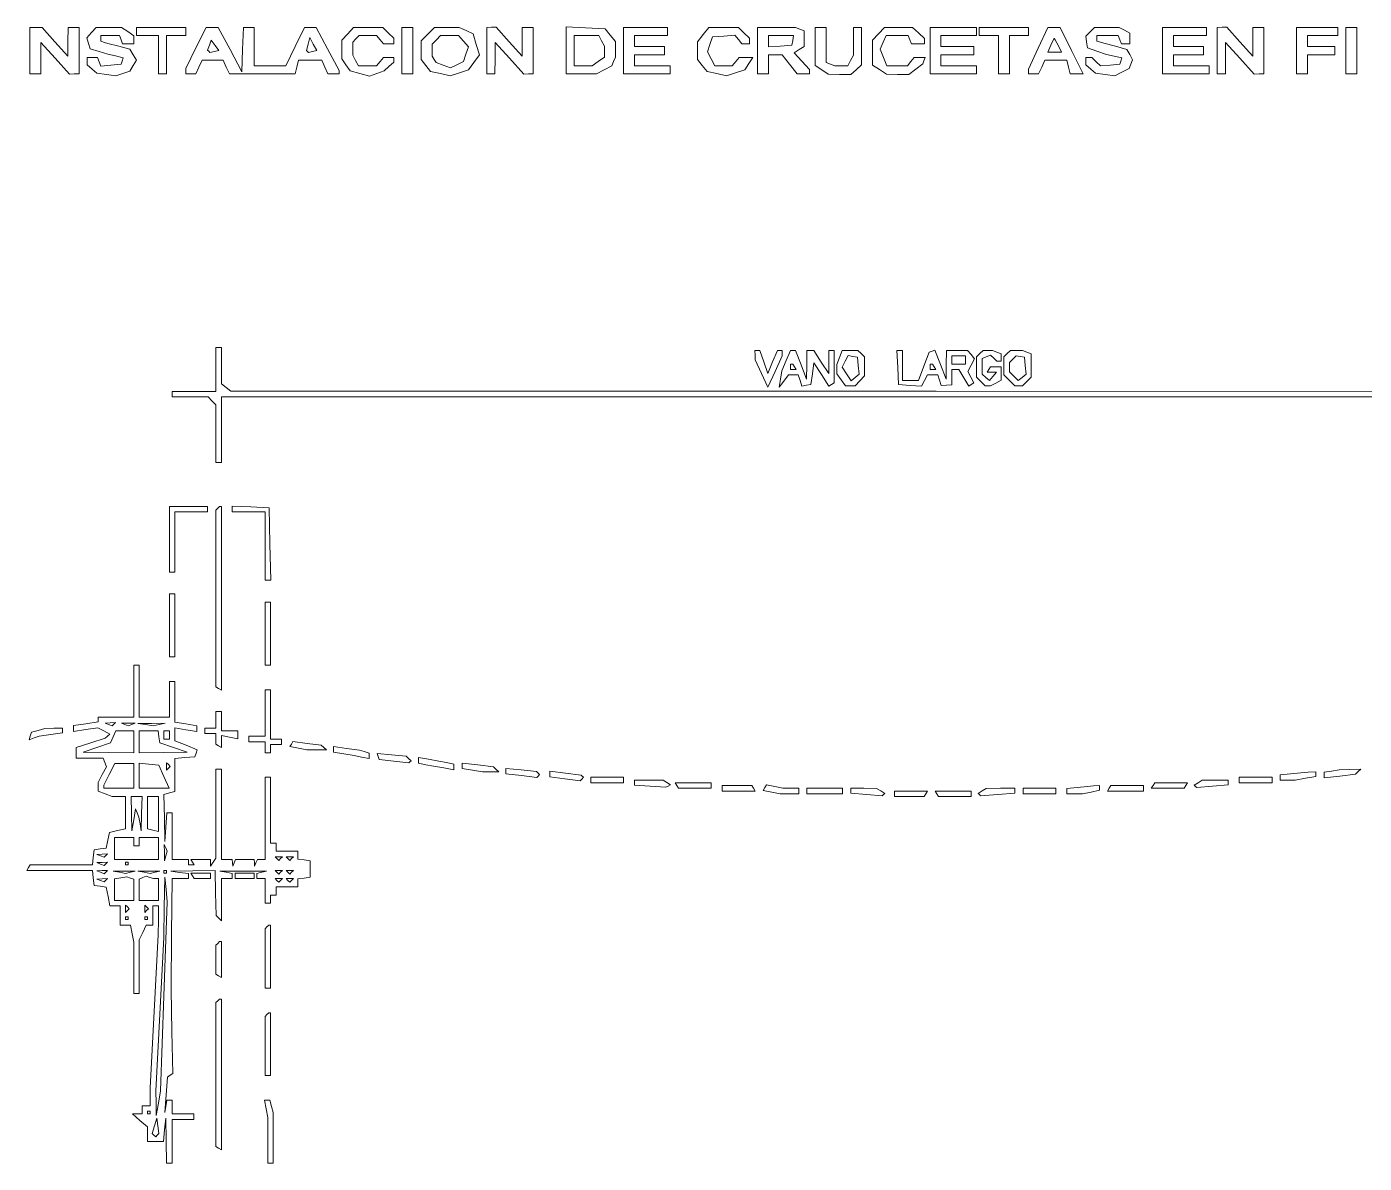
# Paper-space layout 'AN-18-DGE-073-A' of a CAD drawing. Header units: metres, sheet in millimetres. Extents: x 12 to 193, y 4 to 291.
# Drawn here: x 76.7 to 138.5, y 89 to 141.5 of the extents above; entities that cross this region are included whole.
import ezdxf

# ---------------------------------------------------------------- set-up
doc = ezdxf.new("R2010")
doc.units = ezdxf.units.M
doc.layers.add('DGE_CONTORNOS', color=7, linetype='Continuous', lineweight=0)
doc.layers.add('DGE_DATOS', color=7, linetype='Continuous', lineweight=0)

# ---------------------------------------------------------------- blocks, each defined once
blk = doc.blocks.new('LP_REF_DGE_MT_073_A')
at = {"layer": 'DGE_CONTORNOS'}
for points in [[(76.819, 140.423), (76.819, 139.348), (77.072, 139.348), (77.325, 139.348), (77.328, 140.075), (77.331, 140.802), (77.992, 140.072), (78.653, 139.341), (78.874, 139.344), (79.096, 139.348), (79.096, 140.423), (79.096, 141.498), (78.843, 141.498), (78.59, 141.498), (78.584, 140.834), (78.579, 140.17), (77.983, 140.834), (77.388, 141.498), (77.104, 141.498), (76.819, 141.498)], [(79.673, 141.254), (79.452, 141.01), (79.533, 140.756), (79.614, 140.502), (80.019, 140.379), (80.424, 140.256), (80.78, 140.177), (81.137, 140.097), (81.087, 139.944), (81.036, 139.791), (80.571, 139.751), (80.105, 139.712), (80.03, 139.909), (79.954, 140.107), (79.714, 140.107), (79.475, 140.107), (79.475, 139.937), (79.475, 139.767), (79.696, 139.573), (79.918, 139.379), (80.36, 139.317), (80.802, 139.256), (81.121, 139.368), (81.441, 139.479), (81.597, 139.73), (81.754, 139.98), (81.595, 140.236), (81.435, 140.493), (80.93, 140.622), (80.424, 140.752), (80.266, 140.805), (80.107, 140.858), (80.107, 140.988), (80.107, 141.119), (80.537, 141.119), (80.966, 141.119), (81.038, 140.929), (81.111, 140.739), (81.368, 140.739), (81.625, 140.739), (81.625, 140.922), (81.625, 141.104), (81.344, 141.301), (81.063, 141.498), (80.478, 141.498), (79.894, 141.498)], [(81.752, 141.308), (81.752, 141.119), (82.258, 141.119), (82.763, 141.119), (82.763, 140.233), (82.763, 139.348), (82.953, 139.348), (83.143, 139.348), (83.143, 140.233), (83.143, 141.119), (83.586, 141.119), (84.028, 141.119), (84.028, 141.308), (84.028, 141.498), (82.89, 141.498), (81.752, 141.498)], [(84.499, 140.547), (84.028, 139.597), (84.028, 139.472), (84.028, 139.348), (84.261, 139.348), (84.493, 139.348), (84.638, 139.664), (84.782, 139.98), (85.27, 139.98), (85.758, 139.98), (85.902, 139.664), (86.046, 139.348), (87.564, 139.348), (89.082, 139.348), (89.162, 139.664), (89.241, 139.98), (89.776, 139.98), (90.311, 139.98), (90.455, 139.664), (90.6, 139.348), (90.855, 139.348), (91.111, 139.348), (91.111, 139.428), (91.111, 139.508), (90.581, 140.503), (90.05, 141.498), (89.783, 141.498), (89.516, 141.498), (89.087, 140.613), (88.659, 139.727), (87.924, 139.727), (87.19, 139.727), (87.19, 140.613), (87.19, 141.498), (86.942, 141.498), (86.694, 141.498), (86.658, 140.471), (86.621, 139.444), (86.075, 140.471), (85.528, 141.498), (85.249, 141.498), (84.969, 141.498)], [(89.891, 140.38), (89.7, 140.337), (89.651, 140.386), (89.603, 140.434), (89.68, 140.729), (89.757, 141.023), (89.919, 140.723), (90.081, 140.423)], [(91.512, 141.205), (91.237, 140.913), (91.237, 140.475), (91.237, 140.037), (91.431, 139.76), (91.624, 139.484), (92.074, 139.36), (92.524, 139.236), (92.86, 139.364), (93.197, 139.492), (93.419, 139.692), (93.64, 139.893), (93.64, 140), (93.64, 140.107), (93.403, 140.107), (93.165, 140.107), (93.008, 139.917), (92.851, 139.727), (92.428, 139.727), (92.005, 139.727), (91.874, 139.972), (91.743, 140.217), (91.743, 140.516), (91.743, 140.815), (91.895, 140.967), (92.047, 141.119), (92.449, 141.119), (92.851, 141.119), (93.008, 140.929), (93.165, 140.739), (93.403, 140.739), (93.64, 140.739), (93.64, 140.866), (93.64, 140.992), (93.387, 141.245), (93.134, 141.498), (92.461, 141.498), (91.787, 141.498)], [(94.02, 140.423), (94.02, 139.348), (94.273, 139.348), (94.526, 139.348), (94.526, 140.423), (94.526, 141.498), (94.273, 141.498), (94.02, 141.498)], [(95.216, 141.188), (94.905, 140.877), (94.905, 140.443), (94.905, 140.008), (95.126, 139.735), (95.348, 139.462), (95.8, 139.36), (96.253, 139.258), (96.674, 139.398), (97.095, 139.538), (97.349, 139.881), (97.604, 140.224), (97.457, 140.714), (97.31, 141.203), (96.987, 141.351), (96.664, 141.498), (96.095, 141.498), (95.526, 141.498)], [(96.869, 140.862), (97.101, 140.605), (96.981, 140.264), (96.861, 139.922), (96.56, 139.772), (96.258, 139.622), (95.932, 139.746), (95.606, 139.87), (95.51, 140.02), (95.415, 140.17), (95.413, 140.446), (95.411, 140.721), (95.61, 140.92), (95.809, 141.119), (96.223, 141.119), (96.637, 141.119)], [(97.941, 140.423), (97.941, 139.348), (98.13, 139.348), (98.32, 139.348), (98.323, 140.075), (98.326, 140.802), (98.987, 140.072), (99.648, 139.341), (99.869, 139.344), (100.091, 139.348), (100.091, 140.423), (100.091, 141.498), (99.838, 141.498), (99.585, 141.498), (99.581, 140.834), (99.577, 140.17), (98.98, 140.836), (98.383, 141.503), (98.162, 141.5), (97.941, 141.498)], [(101.608, 140.437), (101.608, 139.348), (102.31, 139.348), (103.012, 139.348), (103.37, 139.533), (103.728, 139.718), (103.806, 139.923), (103.885, 140.127), (103.885, 140.482), (103.885, 140.838), (103.647, 141.131), (103.409, 141.425), (102.509, 141.476), (101.608, 141.526)], [(103.248, 140.874), (103.379, 140.629), (103.379, 140.375), (103.379, 140.121), (103.098, 139.924), (102.817, 139.727), (102.402, 139.727), (101.988, 139.727), (101.988, 140.423), (101.988, 141.119), (102.552, 141.119), (103.117, 141.119)], [(104.264, 140.423), (104.264, 139.348), (105.339, 139.348), (106.414, 139.348), (106.414, 139.538), (106.414, 139.727), (105.592, 139.727), (104.77, 139.727), (104.77, 139.98), (104.77, 140.233), (105.466, 140.233), (106.161, 140.233), (106.161, 140.423), (106.161, 140.613), (105.466, 140.613), (104.77, 140.613), (104.77, 140.866), (104.77, 141.119), (105.529, 141.119), (106.288, 141.119), (106.288, 141.308), (106.288, 141.498), (105.276, 141.498), (104.264, 141.498)], [(107.941, 141.165), (107.679, 140.831), (107.679, 140.42), (107.679, 140.008), (107.901, 139.735), (108.122, 139.462), (108.574, 139.36), (109.027, 139.258), (109.446, 139.398), (109.865, 139.538), (110.053, 139.822), (110.24, 140.107), (109.923, 140.107), (109.607, 140.107), (109.45, 139.917), (109.292, 139.727), (108.887, 139.727), (108.481, 139.727), (108.31, 140.047), (108.139, 140.367), (108.259, 140.711), (108.38, 141.055), (108.894, 141.093), (109.408, 141.131), (109.571, 140.935), (109.734, 140.739), (109.908, 140.739), (110.082, 140.739), (110.082, 140.866), (110.082, 140.992), (109.829, 141.245), (109.576, 141.498), (108.89, 141.498), (108.203, 141.498)], [(110.462, 140.423), (110.462, 139.348), (110.715, 139.348), (110.968, 139.348), (110.968, 139.791), (110.968, 140.233), (111.278, 140.233), (111.589, 140.233), (111.942, 139.791), (112.296, 139.348), (112.58, 139.348), (112.865, 139.348), (112.865, 139.446), (112.865, 139.544), (112.508, 139.936), (112.15, 140.327), (112.381, 140.471), (112.612, 140.615), (112.612, 140.98), (112.612, 141.344), (112.412, 141.421), (112.212, 141.498), (111.337, 141.498), (110.462, 141.498)], [(112.082, 140.897), (112.04, 140.676), (111.504, 140.637), (110.968, 140.598), (110.968, 140.858), (110.968, 141.119), (111.546, 141.119), (112.124, 141.119)], [(113.118, 140.616), (113.118, 139.733), (113.424, 139.533), (113.729, 139.332), (114.251, 139.325), (114.772, 139.318), (115.02, 139.542), (115.268, 139.767), (115.268, 140.632), (115.268, 141.498), (115.078, 141.498), (114.888, 141.498), (114.888, 140.857), (114.888, 140.217), (114.757, 139.972), (114.626, 139.727), (114.325, 139.727), (114.024, 139.727), (113.824, 139.804), (113.624, 139.881), (113.624, 140.689), (113.624, 141.498), (113.371, 141.498), (113.118, 141.498)], [(116.049, 141.205), (115.774, 140.913), (115.774, 140.334), (115.774, 139.756), (116.098, 139.544), (116.422, 139.332), (116.933, 139.325), (117.444, 139.318), (117.771, 139.562), (118.098, 139.806), (118.148, 139.956), (118.198, 140.107), (117.95, 140.107), (117.702, 140.107), (117.544, 139.917), (117.387, 139.727), (116.912, 139.727), (116.437, 139.727), (116.277, 140.112), (116.118, 140.498), (116.259, 140.808), (116.401, 141.119), (116.913, 141.119), (117.426, 141.119), (117.499, 140.929), (117.571, 140.739), (117.874, 140.739), (118.177, 140.739), (118.177, 140.861), (118.177, 140.982), (117.9, 141.24), (117.623, 141.498), (116.973, 141.498), (116.324, 141.498)], [(118.43, 140.423), (118.43, 139.348), (119.505, 139.348), (120.58, 139.348), (120.58, 139.538), (120.58, 139.727), (119.758, 139.727), (118.936, 139.727), (118.936, 139.98), (118.936, 140.233), (119.694, 140.233), (120.453, 140.233), (120.453, 140.423), (120.453, 140.613), (119.694, 140.613), (118.936, 140.613), (118.936, 140.866), (118.936, 141.119), (119.758, 141.119), (120.58, 141.119), (120.58, 141.308), (120.58, 141.498), (119.505, 141.498), (118.43, 141.498)], [(120.706, 141.308), (120.706, 141.119), (121.149, 141.119), (121.592, 141.119), (121.592, 140.233), (121.592, 139.348), (121.845, 139.348), (122.097, 139.348), (122.097, 140.233), (122.097, 141.119), (122.54, 141.119), (122.983, 141.119), (122.983, 141.308), (122.983, 141.498), (121.845, 141.498), (120.706, 141.498)], [(123.429, 140.532), (122.983, 139.565), (122.983, 139.457), (122.983, 139.348), (123.215, 139.348), (123.448, 139.348), (123.592, 139.664), (123.736, 139.98), (124.242, 139.98), (124.749, 139.98), (124.828, 139.664), (124.907, 139.348), (125.209, 139.348), (125.51, 139.348), (124.977, 140.423), (124.444, 141.498), (124.16, 141.498), (123.876, 141.498)], [(124.361, 140.644), (124.509, 140.36), (124.191, 140.36), (123.874, 140.36), (124.018, 140.676), (124.162, 140.993), (124.188, 140.961), (124.213, 140.929)], [(125.831, 141.292), (125.625, 141.087), (125.664, 140.823), (125.702, 140.559), (126.145, 140.405), (126.587, 140.251), (126.944, 140.174), (127.301, 140.097), (127.251, 139.944), (127.2, 139.791), (126.751, 139.752), (126.303, 139.714), (126.106, 139.91), (125.91, 140.107), (125.774, 140.107), (125.639, 140.107), (125.639, 139.937), (125.639, 139.767), (125.86, 139.573), (126.081, 139.379), (126.524, 139.315), (126.967, 139.252), (127.299, 139.422), (127.632, 139.591), (127.71, 139.795), (127.788, 139.999), (127.66, 140.238), (127.532, 140.477), (126.996, 140.623), (126.461, 140.768), (126.303, 140.813), (126.145, 140.858), (126.145, 140.988), (126.145, 141.119), (126.637, 141.119), (127.129, 141.119), (127.202, 140.929), (127.275, 140.739), (127.469, 140.739), (127.662, 140.739), (127.662, 140.988), (127.662, 141.236), (127.418, 141.367), (127.173, 141.498), (126.605, 141.498), (126.036, 141.498)], [(129.18, 140.423), (129.18, 139.348), (130.255, 139.348), (131.33, 139.348), (131.33, 139.538), (131.33, 139.727), (130.508, 139.727), (129.686, 139.727), (129.686, 139.98), (129.686, 140.233), (130.382, 140.233), (131.077, 140.233), (131.077, 140.423), (131.077, 140.613), (130.382, 140.613), (129.686, 140.613), (129.686, 140.866), (129.686, 141.119), (130.445, 141.119), (131.204, 141.119), (131.204, 141.308), (131.204, 141.498), (130.192, 141.498), (129.18, 141.498)], [(131.71, 140.423), (131.71, 139.348), (131.899, 139.348), (132.089, 139.348), (132.092, 140.075), (132.095, 140.802), (132.756, 140.072), (133.417, 139.341), (133.638, 139.344), (133.86, 139.348), (133.86, 140.423), (133.86, 141.498), (133.607, 141.498), (133.354, 141.498), (133.35, 140.834), (133.346, 140.17), (132.749, 140.836), (132.152, 141.503), (131.931, 141.5), (131.71, 141.498)], [(135.377, 140.423), (135.377, 139.348), (135.63, 139.348), (135.883, 139.348), (135.883, 139.791), (135.883, 140.233), (136.516, 140.233), (137.148, 140.233), (137.148, 140.423), (137.148, 140.613), (136.516, 140.613), (135.883, 140.613), (135.883, 140.866), (135.883, 141.119), (136.579, 141.119), (137.275, 141.119), (137.275, 141.308), (137.275, 141.498), (136.326, 141.498), (135.377, 141.498)], [(137.654, 140.423), (137.654, 139.348), (137.907, 139.348), (138.16, 139.348), (138.16, 140.423), (138.16, 141.498), (137.907, 141.498), (137.654, 141.498)], [(85.353, 140.38), (85.147, 140.337), (85.09, 140.394), (85.034, 140.45), (85.121, 140.676), (85.207, 140.901), (85.383, 140.662), (85.559, 140.423)], [(110.343, 126.353), (110.351, 126.131), (110.644, 125.499), (110.937, 124.867), (111.269, 125.597), (111.6, 126.328), (111.6, 126.451), (111.6, 126.574), (111.487, 126.574), (111.374, 126.574), (111.155, 126.036), (110.935, 125.499), (110.751, 126.036), (110.567, 126.574), (110.451, 126.574), (110.335, 126.574)], [(111.783, 126.1), (111.584, 125.625), (111.522, 125.246), (111.461, 124.867), (111.673, 125.151), (111.884, 125.436), (112.113, 125.436), (112.342, 125.436), (112.423, 125.179), (112.504, 124.923), (112.716, 124.958), (112.928, 124.993), (112.991, 125.492), (113.054, 125.99), (113.407, 125.456), (113.76, 124.921), (113.881, 124.996), (114.003, 125.071), (114.003, 125.823), (114.003, 126.574), (113.877, 126.574), (113.75, 126.574), (113.748, 126.036), (113.746, 125.499), (113.4, 126.035), (113.054, 126.572), (112.896, 126.573), (112.738, 126.574), (112.732, 125.91), (112.725, 125.246), (112.47, 125.91), (112.215, 126.574), (112.099, 126.574), (111.983, 126.574)], [(114.253, 126.25), (114.129, 125.925), (114.129, 125.709), (114.129, 125.492), (114.326, 125.211), (114.523, 124.93), (114.749, 124.93), (114.976, 124.93), (115.185, 125.161), (115.394, 125.392), (115.394, 125.831), (115.394, 126.27), (115.242, 126.422), (115.091, 126.574), (114.733, 126.574), (114.376, 126.574)], [(115.116, 125.867), (115.154, 125.477), (114.966, 125.322), (114.779, 125.166), (114.572, 125.482), (114.364, 125.798), (114.508, 126.067), (114.652, 126.336), (114.865, 126.296), (115.078, 126.256)], [(116.938, 125.783), (116.975, 124.993), (117.505, 124.954), (118.034, 124.916), (118.173, 125.176), (118.312, 125.436), (118.552, 125.436), (118.792, 125.436), (118.87, 125.191), (118.947, 124.946), (119.194, 124.965), (119.441, 124.984), (119.441, 125.336), (119.441, 125.689), (119.604, 125.689), (119.766, 125.689), (119.992, 125.307), (120.217, 124.925), (120.336, 124.998), (120.454, 125.072), (120.314, 125.333), (120.174, 125.594), (120.333, 125.89), (120.491, 126.186), (120.33, 126.38), (120.169, 126.574), (119.679, 126.574), (119.189, 126.574), (119.182, 125.91), (119.175, 125.246), (118.918, 125.917), (118.66, 126.587), (118.525, 126.542), (118.389, 126.497), (118.14, 125.84), (117.89, 125.183), (117.527, 125.183), (117.165, 125.183), (117.165, 125.878), (117.165, 126.574), (117.032, 126.574), (116.9, 126.574)], [(120.074, 126.131), (120.074, 125.942), (119.758, 125.942), (119.441, 125.942), (119.441, 126.131), (119.441, 126.321), (119.758, 126.321), (120.074, 126.321)], [(120.732, 126.422), (120.58, 126.27), (120.58, 125.799), (120.58, 125.327), (120.778, 125.128), (120.977, 124.93), (121.103, 124.93), (121.229, 124.93), (121.473, 125.061), (121.718, 125.192), (121.718, 125.503), (121.718, 125.815), (121.473, 125.815), (121.227, 125.815), (121.149, 125.689), (121.071, 125.562), (121.283, 125.562), (121.496, 125.562), (121.337, 125.371), (121.179, 125.18), (121.006, 125.323), (120.833, 125.467), (120.833, 125.835), (120.833, 126.202), (121.031, 126.278), (121.229, 126.355), (121.372, 126.211), (121.516, 126.068), (121.617, 126.068), (121.718, 126.068), (121.718, 126.244), (121.718, 126.42), (121.518, 126.497), (121.318, 126.574), (121.101, 126.574), (120.883, 126.574)], [(121.996, 126.422), (121.845, 126.27), (121.845, 125.853), (121.845, 125.436), (122.097, 125.183), (122.35, 124.93), (122.531, 124.93), (122.712, 124.93), (122.911, 125.128), (123.109, 125.327), (123.109, 125.874), (123.109, 126.42), (122.909, 126.497), (122.709, 126.574), (122.429, 126.574), (122.148, 126.574)], [(122.831, 125.867), (122.869, 125.477), (122.686, 125.326), (122.504, 125.174), (122.301, 125.377), (122.097, 125.58), (122.097, 125.799), (122.097, 126.017), (122.253, 126.173), (122.408, 126.328), (122.601, 126.292), (122.793, 126.256)], [(112.169, 125.815), (112.247, 125.689), (112.113, 125.689), (111.979, 125.689), (111.979, 125.815), (111.979, 125.942), (112.035, 125.942), (112.091, 125.942)], [(118.619, 125.815), (118.698, 125.689), (118.564, 125.689), (118.43, 125.689), (118.43, 125.815), (118.43, 125.942), (118.485, 125.942), (118.541, 125.942)], [(83.269, 117.847), (83.269, 116.329), (83.396, 116.329), (83.522, 116.329), (83.522, 117.721), (83.522, 119.112), (84.281, 119.112), (85.04, 119.112), (85.04, 119.238), (85.04, 119.365), (84.155, 119.365), (83.269, 119.365)], [(85.504, 119.281), (85.419, 119.196), (85.419, 115.114), (85.419, 111.032), (85.546, 110.954), (85.672, 110.876), (85.672, 115.12), (85.672, 119.365), (85.63, 119.365), (85.588, 119.365)], [(86.178, 119.244), (86.178, 119.112), (86.937, 119.112), (87.696, 119.112), (87.696, 117.531), (87.696, 115.95), (87.826, 115.95), (87.956, 115.95), (87.921, 117.626), (87.886, 119.302), (87.032, 119.339), (86.178, 119.376)], [(83.269, 113.863), (83.269, 112.409), (83.396, 112.409), (83.522, 112.409), (83.522, 113.863), (83.522, 115.318), (83.396, 115.318), (83.269, 115.318)], [(87.696, 113.484), (87.696, 112.029), (87.822, 112.029), (87.949, 112.029), (87.949, 113.484), (87.949, 114.938), (87.822, 114.938), (87.696, 114.938)], [(81.625, 110.828), (81.625, 109.626), (80.803, 109.626), (79.981, 109.626), (79.981, 109.514), (79.981, 109.402), (79.412, 109.317), (78.843, 109.231), (78.843, 109.098), (78.843, 108.965), (79.407, 109.05), (79.971, 109.134), (80.243, 108.989), (80.514, 108.844), (80.406, 108.745), (80.297, 108.646), (79.633, 108.43), (78.969, 108.215), (78.969, 107.972), (78.969, 107.729), (79.588, 107.729), (80.207, 107.729), (80.283, 107.531), (80.359, 107.334), (80.17, 106.969), (79.981, 106.603), (79.981, 106.404), (79.981, 106.205), (80.305, 106.082), (80.63, 105.959), (80.938, 105.959), (81.246, 105.959), (81.246, 105.21), (81.246, 104.461), (80.875, 104.379), (80.503, 104.298), (80.423, 103.934), (80.344, 103.571), (80.067, 103.532), (79.791, 103.492), (79.751, 103.144), (79.711, 102.797), (78.273, 102.797), (76.834, 102.797), (76.756, 102.67), (76.678, 102.544), (78.194, 102.544), (79.711, 102.544), (79.751, 102.196), (79.791, 101.848), (80.072, 101.808), (80.352, 101.768), (80.434, 101.334), (80.515, 100.9), (80.754, 100.9), (80.993, 100.9), (80.993, 100.457), (80.993, 100.014), (81.23, 100.014), (81.467, 100.014), (81.546, 99.619), (81.625, 99.224), (81.625, 98.038), (81.625, 96.852), (81.752, 96.852), (81.878, 96.852), (81.878, 98.092), (81.878, 99.331), (82.036, 99.672), (82.194, 100.012), (82.352, 100.013), (82.51, 100.014), (82.51, 100.457), (82.51, 100.9), (82.637, 100.9), (82.763, 100.9), (82.761, 100.236), (82.759, 99.572), (82.573, 96.03), (82.387, 92.489), (82.386, 92.078), (82.384, 91.667), (82.194, 91.667), (82.005, 91.667), (82.005, 91.477), (82.005, 91.287), (81.783, 91.287), (81.562, 91.287), (81.91, 90.988), (82.258, 90.689), (82.258, 90.356), (82.258, 90.023), (82.63, 90.023), (83.002, 90.023), (83.05, 90.56), (83.099, 91.098), (83.121, 90.054), (83.143, 89.011), (83.269, 89.011), (83.396, 89.011), (83.396, 90.023), (83.396, 91.034), (83.902, 91.034), (84.408, 91.034), (84.408, 91.161), (84.408, 91.287), (83.902, 91.287), (83.396, 91.287), (83.396, 91.604), (83.396, 91.92), (83.278, 91.92), (83.16, 91.92), (83.107, 91.635), (83.054, 91.351), (83.115, 92.173), (83.176, 92.995), (83.303, 93.076), (83.43, 93.158), (83.388, 95.1), (83.346, 97.042), (83.371, 99.603), (83.396, 102.164), (83.775, 102.164), (84.155, 102.164), (84.155, 102.283), (84.155, 102.401), (83.744, 102.452), (83.333, 102.503), (84.358, 102.523), (85.384, 102.544), (85.409, 101.5), (85.433, 100.457), (85.553, 100.337), (85.672, 100.217), (85.672, 101.19), (85.672, 102.164), (85.925, 102.164), (86.178, 102.164), (86.178, 102.282), (86.178, 102.4), (85.894, 102.454), (85.609, 102.509), (86.684, 102.512), (87.759, 102.514), (87.538, 102.457), (87.317, 102.399), (87.317, 102.281), (87.317, 102.164), (87.506, 102.164), (87.696, 102.164), (87.696, 101.595), (87.696, 101.026), (87.822, 101.026), (87.949, 101.026), (87.949, 101.216), (87.949, 101.405), (88.075, 101.405), (88.202, 101.405), (88.202, 101.595), (88.202, 101.785), (88.708, 101.785), (89.214, 101.785), (89.214, 101.966), (89.214, 102.147), (89.498, 102.187), (89.783, 102.228), (89.783, 102.607), (89.783, 102.986), (89.498, 103.027), (89.214, 103.067), (89.214, 103.248), (89.214, 103.429), (88.708, 103.429), (88.202, 103.429), (88.202, 103.619), (88.202, 103.808), (88.075, 103.808), (87.949, 103.808), (87.949, 105.326), (87.949, 106.844), (87.822, 106.844), (87.696, 106.844), (87.696, 104.947), (87.696, 103.05), (87.517, 103.05), (87.338, 103.05), (87.274, 102.892), (87.21, 102.733), (87.2, 102.892), (87.19, 103.05), (86.758, 103.05), (86.326, 103.05), (86.262, 102.892), (86.198, 102.733), (86.188, 102.892), (86.178, 103.05), (85.925, 103.05), (85.672, 103.05), (85.672, 105.136), (85.672, 107.223), (85.546, 107.223), (85.419, 107.223), (85.417, 105.168), (85.416, 103.113), (85.293, 102.923), (85.17, 102.733), (85.168, 102.892), (85.166, 103.05), (84.716, 103.05), (84.266, 103.05), (84.344, 102.923), (84.423, 102.797), (84.289, 102.797), (84.155, 102.797), (84.155, 102.923), (84.155, 103.05), (83.775, 103.05), (83.396, 103.05), (83.396, 104.125), (83.396, 105.2), (83.276, 105.2), (83.156, 105.2), (83.11, 104.536), (83.063, 103.872), (83.04, 104.964), (83.016, 106.055), (83.269, 106.122), (83.522, 106.188), (83.522, 106.951), (83.522, 107.714), (83.987, 107.753), (84.451, 107.792), (84.505, 107.956), (84.559, 108.119), (84.04, 108.323), (83.522, 108.526), (83.522, 108.825), (83.522, 109.123), (84.028, 109.042), (84.534, 108.962), (84.534, 109.093), (84.534, 109.225), (84.028, 109.31), (83.522, 109.396), (83.522, 110.333), (83.522, 111.27), (83.396, 111.27), (83.269, 111.27), (83.269, 110.448), (83.269, 109.626), (82.574, 109.626), (81.878, 109.626), (81.878, 110.828), (81.878, 112.029), (81.752, 112.029), (81.625, 112.029)], [(87.696, 109.816), (87.696, 108.741), (87.317, 108.741), (86.937, 108.741), (86.937, 108.614), (86.937, 108.488), (87.317, 108.488), (87.696, 108.488), (87.696, 108.235), (87.696, 107.982), (87.822, 107.982), (87.949, 107.982), (87.949, 108.172), (87.949, 108.362), (88.202, 108.362), (88.455, 108.362), (88.455, 108.488), (88.455, 108.614), (88.202, 108.614), (87.949, 108.614), (87.949, 109.753), (87.949, 110.891), (87.822, 110.891), (87.696, 110.891)], [(85.419, 109.5), (85.419, 109.12), (85.166, 109.12), (84.914, 109.12), (84.914, 108.994), (84.914, 108.867), (85.166, 108.867), (85.419, 108.867), (85.419, 108.622), (85.419, 108.376), (85.546, 108.298), (85.672, 108.22), (85.672, 108.496), (85.672, 108.773), (86.052, 108.697), (86.431, 108.621), (86.431, 108.807), (86.431, 108.994), (86.052, 108.994), (85.672, 108.994), (85.672, 109.437), (85.672, 109.879), (85.546, 109.879), (85.419, 109.879)], [(77.208, 109.009), (76.901, 108.924), (76.843, 108.749), (76.785, 108.574), (77.017, 108.664), (77.25, 108.753), (77.794, 108.827), (78.337, 108.902), (78.337, 109.011), (78.337, 109.12), (77.926, 109.108), (77.515, 109.095)], [(81.625, 108.488), (81.625, 107.982), (80.455, 107.992), (79.285, 108.002), (79.918, 108.222), (80.55, 108.442), (80.675, 108.718), (80.8, 108.994), (81.212, 108.994), (81.625, 108.994)], [(80.706, 109.297), (80.629, 109.221), (80.463, 109.287), (80.297, 109.353), (80.54, 109.363), (80.782, 109.373)], [(81.53, 109.29), (81.372, 109.226), (81.214, 109.29), (81.056, 109.353), (81.372, 109.353), (81.688, 109.353)], [(82.797, 109.284), (82.514, 109.23), (82.164, 109.283), (81.815, 109.335), (82.447, 109.337), (83.08, 109.339)], [(82.786, 108.72), (82.827, 108.445), (83.459, 108.224), (84.091, 108.002), (82.985, 107.992), (81.878, 107.982), (81.878, 108.488), (81.878, 108.994), (82.312, 108.994), (82.746, 108.994)], [(83.269, 108.804), (83.269, 108.614), (83.143, 108.614), (83.016, 108.614), (83.016, 108.804), (83.016, 108.994), (83.143, 108.994), (83.269, 108.994)], [(88.909, 108.38), (88.838, 108.266), (89.232, 108.187), (89.625, 108.109), (90.077, 108.109), (90.529, 108.109), (90.409, 108.219), (90.289, 108.33), (89.634, 108.412), (88.98, 108.494)], [(90.858, 108.137), (90.858, 108.01), (91.332, 107.929), (91.806, 107.847), (92.154, 107.778), (92.502, 107.709), (92.502, 107.837), (92.502, 107.965), (92.281, 108.03), (92.059, 108.094), (91.459, 108.179), (90.858, 108.264)], [(92.919, 107.806), (92.965, 107.666), (93.65, 107.591), (94.336, 107.517), (94.391, 107.562), (94.446, 107.607), (94.328, 107.716), (94.209, 107.826), (93.541, 107.886), (92.873, 107.946)], [(94.779, 107.627), (94.779, 107.496), (95.126, 107.427), (95.474, 107.358), (95.949, 107.277), (96.423, 107.195), (96.423, 107.326), (96.423, 107.456), (96.075, 107.525), (95.727, 107.594), (95.253, 107.676), (94.779, 107.757)], [(81.625, 106.907), (81.625, 106.338), (80.93, 106.338), (80.234, 106.338), (80.234, 106.406), (80.234, 106.474), (80.489, 106.975), (80.745, 107.476), (81.185, 107.476), (81.625, 107.476)], [(83.017, 106.875), (83.257, 106.338), (82.568, 106.338), (81.878, 106.338), (81.878, 106.915), (81.878, 107.491), (82.328, 107.452), (82.777, 107.413)], [(83.227, 107.265), (83.143, 107.181), (83.143, 107.35), (83.143, 107.518), (83.227, 107.434), (83.311, 107.35)], [(96.802, 107.381), (96.802, 107.256), (97.277, 107.178), (97.751, 107.1), (98.124, 107.098), (98.497, 107.097), (98.377, 107.212), (98.257, 107.328), (97.529, 107.417), (96.802, 107.505)], [(98.826, 107.132), (98.826, 107.005), (99.539, 106.921), (100.253, 106.837), (100.319, 106.904), (100.386, 106.97), (100.315, 107.041), (100.244, 107.112), (99.535, 107.185), (98.826, 107.259)], [(100.849, 106.994), (100.849, 106.862), (101.551, 106.774), (102.252, 106.687), (102.331, 106.765), (102.409, 106.844), (102.357, 106.895), (102.304, 106.946), (101.577, 107.036), (100.849, 107.126)], [(135.093, 107.005), (134.619, 106.955), (134.619, 106.836), (134.619, 106.717), (134.966, 106.719), (135.314, 106.72), (135.788, 106.799), (136.263, 106.877), (136.263, 106.987), (136.263, 107.097), (135.915, 107.076), (135.567, 107.054)], [(136.99, 107.133), (136.642, 107.08), (136.642, 106.947), (136.642, 106.815), (137.369, 106.903), (138.097, 106.992), (138.217, 107.108), (138.337, 107.223), (137.837, 107.204), (137.338, 107.185)], [(102.747, 106.717), (102.747, 106.591), (103.505, 106.591), (104.264, 106.591), (104.264, 106.717), (104.264, 106.844), (103.505, 106.844), (102.747, 106.844)], [(104.77, 106.603), (104.77, 106.488), (105.497, 106.437), (106.225, 106.386), (106.333, 106.441), (106.441, 106.496), (106.27, 106.605), (106.098, 106.713), (105.434, 106.715), (104.77, 106.717)], [(106.731, 106.464), (106.809, 106.338), (107.56, 106.338), (108.312, 106.338), (108.312, 106.464), (108.312, 106.591), (107.482, 106.591), (106.652, 106.591)], [(108.817, 106.338), (108.817, 106.211), (109.584, 106.211), (110.35, 106.211), (110.272, 106.338), (110.194, 106.464), (109.506, 106.464), (108.817, 106.464)], [(110.795, 106.366), (110.719, 106.242), (111.112, 106.164), (111.505, 106.085), (111.932, 106.085), (112.359, 106.085), (112.359, 106.211), (112.359, 106.338), (111.995, 106.338), (111.632, 106.338), (111.252, 106.414), (110.872, 106.49)], [(112.738, 106.211), (112.738, 106.085), (113.56, 106.085), (114.382, 106.085), (114.382, 106.211), (114.382, 106.338), (113.56, 106.338), (112.738, 106.338)], [(114.762, 106.227), (114.762, 106.116), (115.489, 106.053), (116.216, 105.99), (116.276, 106.045), (116.335, 106.099), (116.149, 106.216), (115.963, 106.334), (115.363, 106.336), (114.762, 106.338)], [(120.836, 106.216), (120.65, 106.099), (120.71, 106.046), (120.769, 105.994), (121.56, 106.055), (122.35, 106.115), (122.35, 106.227), (122.35, 106.338), (121.686, 106.336), (121.022, 106.334)], [(122.73, 106.211), (122.73, 106.085), (123.489, 106.085), (124.248, 106.085), (124.248, 106.211), (124.248, 106.338), (123.489, 106.338), (122.73, 106.338)], [(125.228, 106.372), (124.753, 106.323), (124.753, 106.204), (124.753, 106.085), (125.117, 106.085), (125.481, 106.085), (125.876, 106.164), (126.271, 106.243), (126.271, 106.354), (126.271, 106.464), (125.987, 106.443), (125.702, 106.422)], [(126.714, 106.338), (126.636, 106.211), (127.465, 106.211), (128.295, 106.211), (128.295, 106.338), (128.295, 106.464), (127.543, 106.464), (126.792, 106.464)], [(128.737, 106.464), (128.659, 106.338), (129.418, 106.338), (130.177, 106.338), (130.255, 106.464), (130.333, 106.591), (129.574, 106.591), (128.816, 106.591)], [(130.828, 106.596), (130.642, 106.478), (130.701, 106.424), (130.761, 106.37), (131.488, 106.433), (132.216, 106.496), (132.216, 106.607), (132.216, 106.717), (131.615, 106.715), (131.014, 106.713)], [(132.721, 106.717), (132.721, 106.591), (133.48, 106.591), (134.239, 106.591), (134.239, 106.717), (134.239, 106.844), (133.48, 106.844), (132.721, 106.844)], [(81.987, 105.168), (81.97, 104.378), (81.918, 104.694), (81.866, 105.01), (81.786, 105.2), (81.706, 105.389), (81.62, 104.883), (81.535, 104.378), (81.517, 105.168), (81.499, 105.959), (81.752, 105.959), (82.005, 105.959)], [(82.763, 105.148), (82.763, 104.338), (82.51, 104.404), (82.258, 104.47), (82.258, 105.214), (82.258, 105.959), (82.51, 105.959), (82.763, 105.959)], [(116.785, 106.085), (116.785, 105.959), (117.474, 105.959), (118.162, 105.959), (118.24, 106.085), (118.318, 106.211), (117.552, 106.211), (116.785, 106.211)], [(118.746, 106.085), (118.824, 105.959), (119.575, 105.959), (120.327, 105.959), (120.327, 106.085), (120.327, 106.211), (119.497, 106.211), (118.668, 106.211)], [(81.625, 103.872), (81.625, 103.682), (81.752, 103.682), (81.878, 103.682), (81.878, 103.872), (81.878, 104.061), (82.321, 104.061), (82.763, 104.061), (82.763, 103.555), (82.763, 103.05), (81.752, 103.05), (80.74, 103.05), (80.74, 103.555), (80.74, 104.061), (81.182, 104.061), (81.625, 104.061)], [(80.326, 103.226), (80.25, 103.15), (80.084, 103.216), (79.918, 103.283), (80.16, 103.293), (80.403, 103.303)], [(83.104, 103.21), (83.046, 102.986), (83.041, 103.366), (83.036, 103.745), (83.099, 103.59), (83.162, 103.434)], [(80.326, 102.847), (80.25, 102.77), (80.084, 102.837), (79.918, 102.903), (80.16, 102.913), (80.403, 102.923)], [(81.372, 102.86), (81.372, 102.797), (81.309, 102.797), (81.246, 102.797), (81.246, 102.86), (81.246, 102.923), (81.309, 102.923), (81.372, 102.923)], [(88.413, 103.092), (88.328, 103.007), (88.244, 103.092), (88.16, 103.176), (88.328, 103.176), (88.497, 103.176)], [(88.919, 103.092), (88.834, 103.007), (88.75, 103.092), (88.666, 103.176), (88.834, 103.176), (89.003, 103.176)], [(80.326, 102.467), (80.25, 102.391), (80.084, 102.457), (79.918, 102.524), (80.16, 102.534), (80.403, 102.544)], [(80.326, 102.088), (80.25, 102.011), (80.084, 102.078), (79.918, 102.144), (80.16, 102.154), (80.403, 102.164)], [(81.469, 102.457), (81.249, 102.399), (80.963, 102.454), (80.677, 102.509), (81.182, 102.512), (81.688, 102.514)], [(81.625, 101.645), (81.625, 101.152), (81.182, 101.152), (80.74, 101.152), (80.74, 101.65), (80.74, 102.147), (81.024, 102.193), (81.309, 102.239), (81.467, 102.188), (81.625, 102.137)], [(82.607, 102.457), (82.387, 102.399), (82.101, 102.454), (81.815, 102.509), (82.321, 102.512), (82.827, 102.514)], [(82.647, 102.164), (82.763, 102.164), (82.763, 101.658), (82.763, 101.152), (82.321, 101.152), (81.878, 101.152), (81.878, 101.648), (81.878, 102.143), (82.036, 102.207), (82.194, 102.271), (82.363, 102.217), (82.531, 102.164)], [(83.014, 96.726), (82.855, 92.362), (82.761, 91.793), (82.667, 91.224), (82.654, 91.793), (82.641, 92.362), (82.827, 95.904), (83.013, 99.445), (83.037, 100.836), (83.061, 102.228), (83.117, 101.658), (83.172, 101.089)], [(83.143, 102.48), (83.143, 102.417), (83.08, 102.417), (83.016, 102.417), (83.016, 102.48), (83.016, 102.544), (83.08, 102.544), (83.143, 102.544)], [(84.344, 102.291), (84.423, 102.164), (84.794, 102.164), (85.166, 102.164), (85.166, 102.291), (85.166, 102.417), (84.716, 102.417), (84.266, 102.417)], [(86.305, 102.291), (86.305, 102.164), (86.747, 102.164), (87.19, 102.164), (87.19, 102.291), (87.19, 102.417), (86.747, 102.417), (86.305, 102.417)], [(88.413, 102.459), (88.328, 102.375), (88.244, 102.459), (88.16, 102.544), (88.328, 102.544), (88.497, 102.544)], [(88.413, 102.08), (88.328, 101.996), (88.244, 102.08), (88.16, 102.164), (88.328, 102.164), (88.497, 102.164)], [(88.919, 102.459), (88.834, 102.375), (88.75, 102.459), (88.666, 102.544), (88.834, 102.544), (89.003, 102.544)], [(88.919, 102.08), (88.834, 101.996), (88.75, 102.08), (88.666, 102.164), (88.834, 102.164), (89.003, 102.164)], [(81.33, 100.689), (81.246, 100.604), (81.246, 100.773), (81.246, 100.942), (81.33, 100.857), (81.414, 100.773)], [(82.215, 100.689), (82.131, 100.604), (82.131, 100.773), (82.131, 100.942), (82.215, 100.857), (82.3, 100.773)], [(81.372, 100.33), (81.372, 100.267), (81.309, 100.267), (81.246, 100.267), (81.246, 100.33), (81.246, 100.394), (81.309, 100.394), (81.372, 100.394)], [(82.258, 100.33), (82.258, 100.267), (82.194, 100.267), (82.131, 100.267), (82.131, 100.33), (82.131, 100.394), (82.194, 100.394), (82.258, 100.394)], [(87.78, 99.93), (87.696, 99.846), (87.696, 98.475), (87.696, 97.105), (87.822, 97.105), (87.949, 97.105), (87.949, 98.56), (87.949, 100.014), (87.907, 100.014), (87.865, 100.014)], [(85.504, 99.171), (85.419, 99.087), (85.419, 98.42), (85.419, 97.753), (85.546, 97.674), (85.672, 97.596), (85.672, 98.426), (85.672, 99.255), (85.63, 99.255), (85.588, 99.255)], [(85.504, 96.515), (85.419, 96.431), (85.419, 93.108), (85.419, 89.785), (85.546, 89.707), (85.672, 89.628), (85.672, 93.114), (85.672, 96.599), (85.63, 96.599), (85.588, 96.599)], [(87.78, 95.883), (87.696, 95.798), (87.696, 94.428), (87.696, 93.058), (87.822, 93.058), (87.949, 93.058), (87.949, 94.513), (87.949, 95.967), (87.907, 95.967), (87.865, 95.967)], [(87.743, 91.525), (87.822, 91.129), (87.822, 90.07), (87.822, 89.011), (87.949, 89.011), (88.075, 89.011), (88.074, 90.181), (88.072, 91.351), (87.996, 91.635), (87.919, 91.92), (87.792, 91.92), (87.664, 91.92)], [(82.384, 91.351), (82.384, 91.287), (82.321, 91.287), (82.258, 91.287), (82.258, 91.351), (82.258, 91.414), (82.321, 91.414), (82.384, 91.414)], [(82.71, 90.306), (82.637, 90.233), (82.559, 90.312), (82.48, 90.39), (82.583, 90.744), (82.686, 91.098), (82.734, 90.738), (82.782, 90.379)]]:
    blk.add_lwpolyline(points, close=True, dxfattribs=at)
blk.add_lwpolyline([(151.313, 124.677), (118.714, 124.681), (86.115, 124.685), (85.894, 124.853), (85.672, 125.021), (85.672, 125.861), (85.672, 126.7), (85.546, 126.7), (85.419, 126.7), (85.419, 125.689), (85.419, 124.677), (84.408, 124.677), (83.396, 124.677), (83.396, 124.55), (83.396, 124.424), (84.227, 124.424), (85.058, 124.424), (85.239, 124.243), (85.419, 124.062), (85.419, 122.725), (85.419, 121.388), (85.546, 121.388), (85.672, 121.388), (85.672, 122.906), (85.672, 124.424), (118.303, 124.424), (150.934, 124.424)], dxfattribs=at)

psp = doc.layouts.new('AN-18-DGE-073-A')

# ---------------------------------------------------------------- block references
at = {"layer": 'DGE_DATOS'}
psp.add_blockref('LP_REF_DGE_MT_073_A', (0, 0), dxfattribs=at)

doc.saveas('drawing.dxf')
